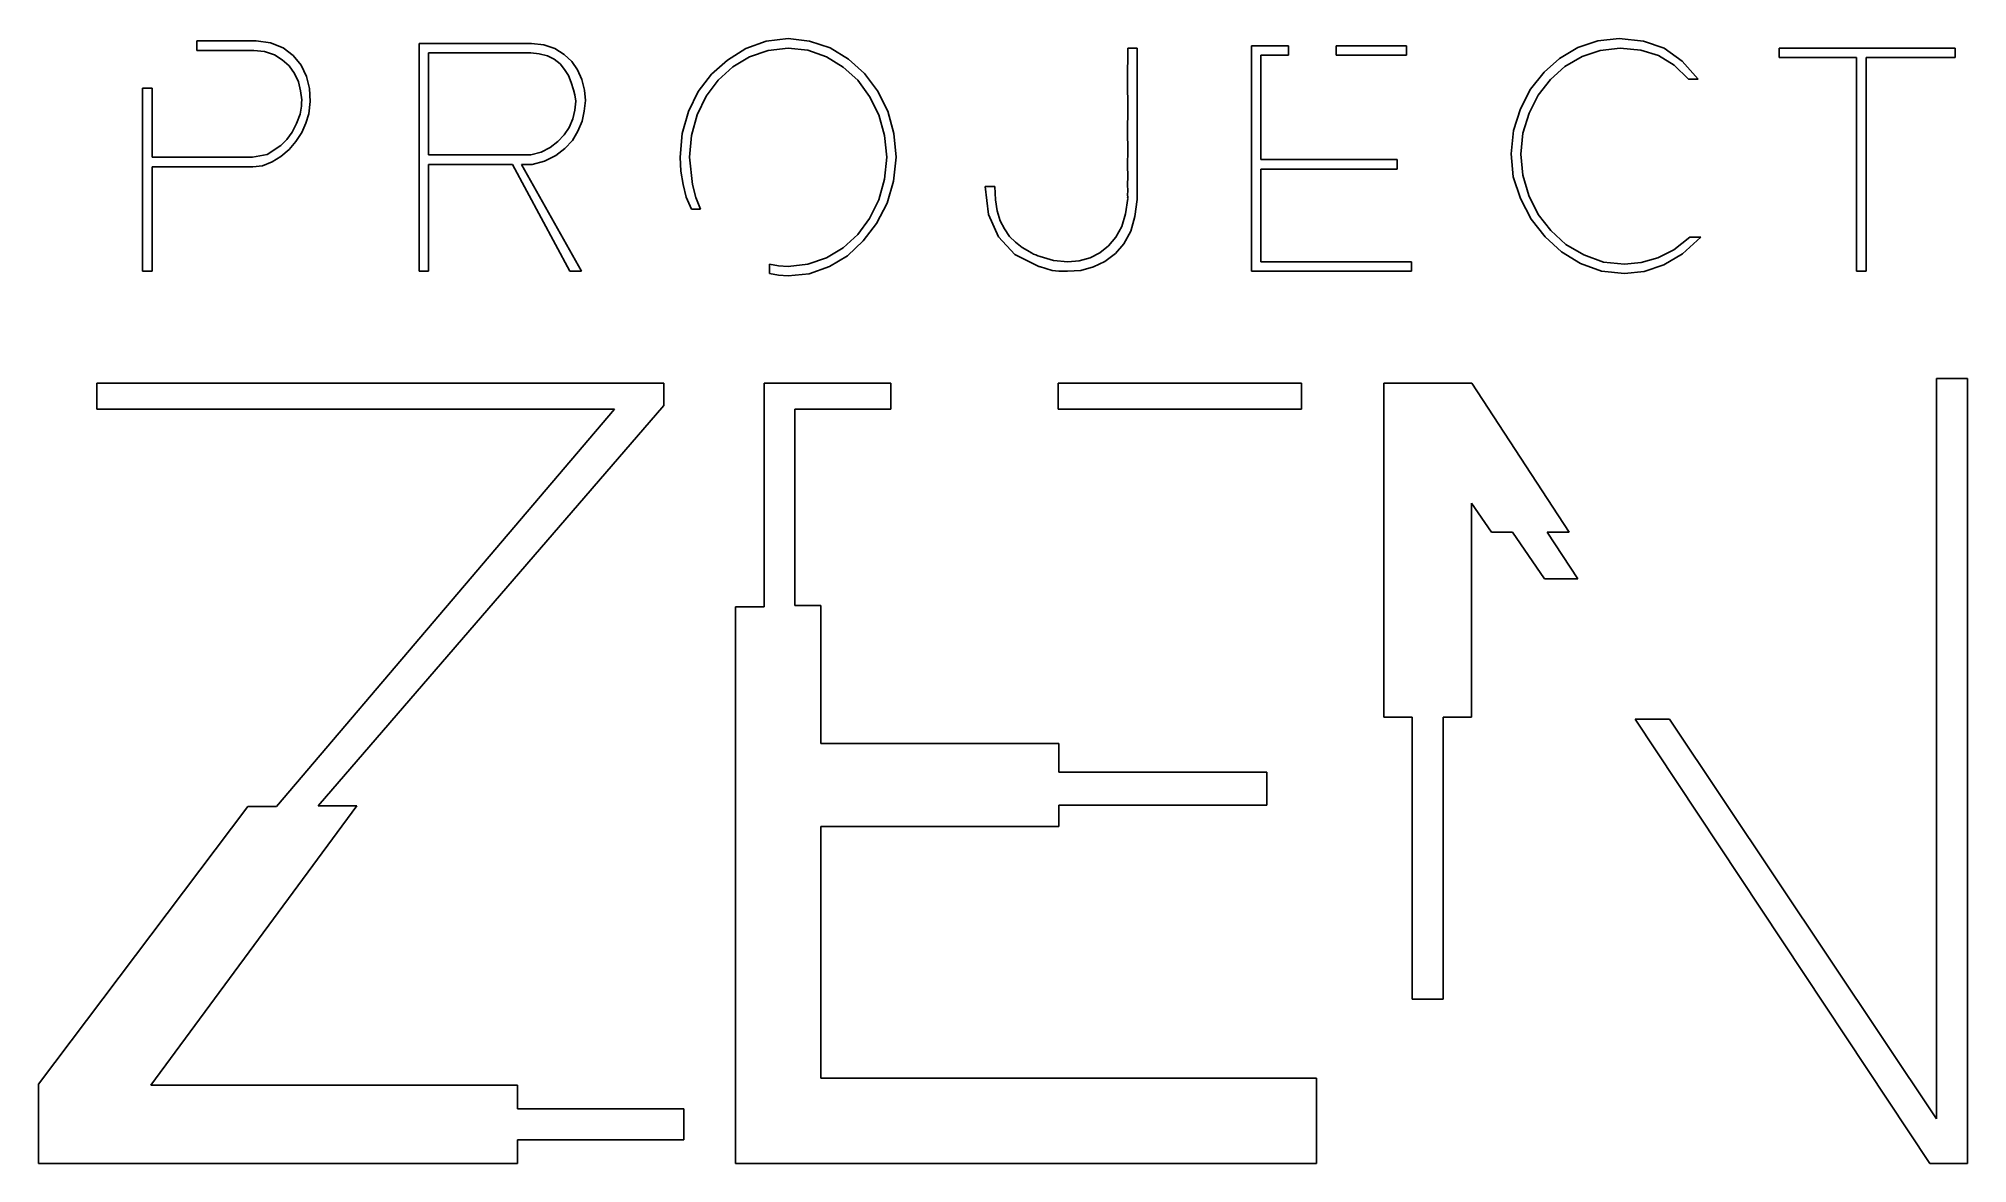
# Model space of a CAD drawing. Extents: x 0 to 286, y 0 to 167.
import ezdxf

# ---------------------------------------------------------------- set-up
doc = ezdxf.new("R2010")
doc.units = 0
doc.layers.get('0').update_dxf_attribs({"linetype": 'CONTINUOUS'})

msp = doc.modelspace()

# ---------------------------------------------------------------- linework, layer by layer
at = {"color": 0}
for p, q in [((23.4997, 165.181), (23.4997, 166.592)), ((23.4997, 166.592), (32.286, 166.592)), ((32.286, 166.592), (34.4096, 166.303)), ((34.4096, 166.303), (36.2768, 165.584)), ((56.4748, 132.423), (56.4748, 166.239)), ((56.4748, 166.239), (73.1435, 166.239)), ((73.1435, 166.239), (74.9928, 166.014)), ((104.977, 165.479), (107.975, 166.548)), ((107.975, 166.548), (111.25, 166.945)), ((111.25, 166.945), (114.434, 166.558)), ((114.434, 166.558), (117.468, 165.551)), ((228.455, 165.6), (231.413, 166.607)), ((231.413, 166.607), (234.574, 166.945)), ((234.574, 166.945), (238.191, 166.546)), ((238.191, 166.546), (241.277, 165.501)), ((31.9553, 165.181), (23.4997, 165.181)), ((33.5442, 165.02), (31.9553, 165.181)), ((34.9815, 164.548), (33.5442, 165.02)), ((36.1654, 163.799), (34.9815, 164.548)), ((37.1972, 162.883), (36.1654, 163.799)), ((36.2768, 165.584), (37.7776, 164.437)), ((37.7776, 164.437), (38.9449, 163.015)), ((73.0331, 164.828), (57.8803, 164.828)), ((57.8803, 164.828), (57.8803, 149.681)), ((74.3066, 164.694), (73.0331, 164.828)), ((75.5138, 164.399), (74.3066, 164.694)), ((74.9928, 166.014), (76.6272, 165.49)), ((76.5157, 163.875), (75.5138, 164.399)), ((77.3934, 163.208), (76.5157, 163.875)), ((76.6272, 165.49), (77.9999, 164.605)), ((78.0644, 162.378), (77.3934, 163.208)), ((77.9999, 164.605), (79.1242, 163.566)), ((79.1242, 163.566), (79.9842, 162.29)), ((99.8732, 161.659), (102.23, 163.752)), ((102.23, 163.752), (104.977, 165.479)), ((105.512, 164.25), (103.01, 162.734)), ((108.259, 165.176), (105.512, 164.25)), ((111.25, 165.534), (108.259, 165.176)), ((114.151, 165.203), (111.25, 165.534)), ((116.928, 164.25), (114.151, 165.203)), ((119.391, 162.723), (116.928, 164.25)), ((117.468, 165.551), (120.198, 163.87)), ((120.198, 163.87), (122.567, 161.775)), ((161.6, 160.623), (161.642, 165.534)), ((161.642, 165.534), (163.054, 165.534)), ((163.054, 165.534), (163.054, 143.061)), ((179.997, 132.423), (179.997, 165.887)), ((179.997, 165.887), (185.514, 165.887)), ((185.514, 164.476), (181.402, 164.476)), ((181.402, 164.476), (181.402, 148.981)), ((185.514, 165.887), (185.514, 164.476)), ((192.597, 165.887), (203.037, 165.887)), ((192.597, 164.476), (192.597, 165.887)), ((203.037, 164.476), (192.597, 164.476)), ((203.037, 165.887), (203.037, 164.476)), ((223.445, 161.951), (225.738, 163.985)), ((225.738, 163.985), (228.455, 165.6)), ((229.073, 164.277), (226.533, 162.793)), ((231.782, 165.183), (229.073, 164.277)), ((234.717, 165.534), (231.782, 165.183)), ((237.798, 165.228), (234.717, 165.534)), ((240.45, 164.443), (237.798, 165.228)), ((242.747, 162.982), (240.45, 164.443)), ((241.277, 165.501), (243.918, 163.604)), ((243.918, 163.604), (246.337, 160.92)), ((258.35, 164.123), (258.35, 165.534)), ((258.35, 165.534), (284.462, 165.534)), ((269.827, 164.123), (258.35, 164.123)), ((269.827, 132.423), (269.827, 164.123)), ((284.462, 164.123), (271.238, 164.123)), ((271.238, 164.123), (271.238, 132.423)), ((284.462, 165.534), (284.462, 164.123)), ((37.9635, 161.751), (37.1972, 162.883)), ((38.5699, 160.54), (37.9635, 161.751)), ((38.8842, 159.21), (38.5699, 160.54)), ((38.9449, 163.015), (39.7344, 161.332)), ((39.7344, 161.332), (40.2237, 159.531)), ((78.6666, 161.466), (78.0644, 162.378)), ((79.0455, 160.435), (78.6666, 161.466)), ((79.3831, 159.355), (79.0455, 160.435)), ((79.9842, 162.29), (80.6291, 160.871)), ((80.6291, 160.871), (80.9957, 159.308)), ((97.9054, 159.093), (99.8732, 161.659)), ((100.866, 160.783), (99.0921, 158.388)), ((103.01, 162.734), (100.866, 160.783)), ((121.58, 160.777), (119.391, 162.723)), ((123.329, 158.363), (121.58, 160.777)), ((122.567, 161.775), (124.496, 159.179)), ((161.642, 156.533), (161.6, 160.623)), ((221.452, 159.432), (223.445, 161.951)), ((224.393, 160.893), (222.57, 158.549)), ((226.533, 162.793), (224.393, 160.893)), ((244.87, 160.92), (242.747, 162.982)), ((246.337, 160.92), (244.87, 160.92)), ((15.4354, 132.423), (15.4354, 159.603)), ((15.4354, 159.603), (16.841, 159.603)), ((16.841, 159.603), (16.841, 149.328)), ((39.044, 157.867), (38.8842, 159.21)), ((38.9985, 157.397), (39.044, 157.867)), ((40.3186, 157.601), (40.0801, 155.794)), ((40.2237, 159.531), (40.3186, 157.601)), ((79.605, 158.593), (79.3831, 159.355)), ((79.5941, 156.315), (79.7359, 157.635)), ((79.7359, 157.635), (79.605, 158.593)), ((81.147, 157.762), (80.9858, 156.187)), ((80.9957, 159.308), (81.147, 157.762)), ((96.4502, 156.119), (97.9054, 159.093)), ((99.0921, 158.388), (97.7512, 155.645)), ((124.722, 155.634), (123.329, 158.363)), ((124.496, 159.179), (126.018, 156.174)), ((219.928, 156.533), (221.452, 159.432)), ((222.57, 158.549), (221.207, 155.899)), ((38.2707, 154.317), (38.807, 155.712)), ((38.807, 155.712), (39.0165, 156.902)), ((39.0165, 156.902), (38.9985, 157.397)), ((40.0801, 155.794), (39.6406, 154.389)), ((78.7467, 153.77), (79.2896, 155.017)), ((79.2896, 155.017), (79.5941, 156.315)), ((80.6732, 154.681), (80.0474, 153.194)), ((80.9858, 156.187), (80.6732, 154.681)), ((95.5202, 152.837), (96.4502, 156.119)), ((97.7512, 155.645), (96.8939, 152.564)), ((125.549, 152.546), (124.722, 155.634)), ((126.018, 156.174), (126.953, 152.845)), ((161.6, 153.099), (161.642, 156.533)), ((218.906, 153.286), (219.928, 156.533)), ((221.207, 155.899), (220.288, 152.921)), ((35.9241, 151.087), (36.8268, 151.974)), ((36.8268, 151.974), (37.6107, 153.06)), ((37.6107, 153.06), (38.2707, 154.317)), ((39.0384, 153.005), (38.1536, 151.666)), ((39.6406, 154.389), (39.0384, 153.005)), ((77.064, 151.655), (78.0108, 152.658)), ((78.0108, 152.658), (78.7467, 153.77)), ((79.218, 151.836), (78.0838, 150.618)), ((80.0474, 153.194), (79.218, 151.836)), ((95.2101, 149.367), (95.5202, 152.837)), ((96.8939, 152.564), (96.6212, 149.367)), ((125.88, 149.35), (125.549, 152.546)), ((126.953, 152.845), (127.285, 149.35)), ((161.642, 150.364), (161.6, 153.099)), ((218.567, 149.863), (218.906, 153.286)), ((220.288, 152.921), (219.978, 149.813)), ((16.841, 149.328), (31.7183, 149.328)), ((31.7183, 149.328), (33.897, 149.753)), ((33.897, 149.753), (35.9241, 151.087)), ((35.9668, 149.454), (34.6728, 148.639)), ((37.1754, 150.486), (35.9668, 149.454)), ((38.1536, 151.666), (37.1754, 150.486)), ((57.8803, 149.681), (73.061, 149.681)), ((73.061, 149.681), (74.5931, 150.089)), ((74.5931, 150.089), (75.9326, 150.8)), ((76.7429, 149.571), (75.1032, 148.741)), ((75.9326, 150.8), (77.064, 151.655)), ((78.0838, 150.618), (76.7429, 149.571)), ((95.3064, 147.259), (95.2101, 149.367)), ((96.6212, 149.367), (97.04, 145.277)), ((125.56, 146.078), (125.88, 149.35)), ((127.285, 149.35), (126.902, 145.77)), ((161.6, 148.132), (161.642, 150.364)), ((181.402, 148.981), (201.621, 148.981)), ((201.621, 148.981), (201.621, 147.57)), ((218.873, 146.448), (218.567, 149.863)), ((219.978, 149.813), (220.277, 146.652)), ((31.7679, 147.923), (16.841, 147.923)), ((16.841, 147.923), (16.841, 132.423)), ((33.2245, 148.059), (31.7679, 147.923)), ((34.6728, 148.639), (33.2245, 148.059)), ((70.327, 148.276), (57.8803, 148.276)), ((57.8803, 148.276), (57.8803, 132.423)), ((78.8321, 132.423), (70.327, 148.276)), ((71.6774, 148.276), (80.5628, 132.423)), ((73.2317, 148.276), (71.6774, 148.276)), ((75.1032, 148.741), (73.2317, 148.276)), ((95.6398, 145.299), (95.3064, 147.259)), ((124.716, 143.022), (125.56, 146.078)), ((161.642, 146.495), (161.6, 148.132)), ((161.6, 145.214), (161.642, 146.495)), ((181.402, 147.57), (181.402, 133.834)), ((201.621, 147.57), (181.402, 147.57)), ((219.956, 143.199), (218.873, 146.448)), ((220.277, 146.652), (221.179, 143.656)), ((96.1319, 143.415), (95.6398, 145.299)), ((96.8858, 141.622), (96.1319, 143.415)), ((97.04, 145.277), (97.5349, 143.371)), ((97.5349, 143.371), (98.2197, 141.622)), ((126.902, 145.77), (125.918, 142.504)), ((141.006, 140.857), (140.492, 145.007)), ((140.492, 145.007), (141.903, 145.007)), ((141.903, 145.007), (141.996, 143.021)), ((161.33, 140.94), (161.642, 143.188)), ((161.642, 144.345), (161.6, 145.214)), ((161.6, 143.74), (161.642, 144.345)), ((161.642, 143.419), (161.6, 143.74)), ((161.6, 143.246), (161.642, 143.419)), ((161.642, 143.188), (161.6, 143.246)), ((221.547, 140.152), (219.956, 143.199)), ((221.179, 143.656), (222.585, 140.851)), ((98.2197, 141.622), (96.8858, 141.622)), ((123.319, 140.243), (124.716, 143.022)), ((125.918, 142.504), (124.353, 139.484)), ((142.471, 137.516), (141.006, 140.857)), ((141.996, 143.021), (142.278, 141.369)), ((142.278, 141.369), (142.732, 139.911)), ((160.76, 139.076), (161.33, 140.94)), ((162.724, 140.525), (162.094, 138.359)), ((163.054, 143.061), (162.724, 140.525)), ((222.585, 140.851), (224.464, 138.447)), ((119.394, 135.895), (121.575, 137.885)), ((121.575, 137.885), (123.319, 140.243)), ((124.353, 139.484), (122.402, 136.904)), ((144.901, 134.882), (142.471, 137.516)), ((142.732, 139.911), (143.348, 138.684)), ((143.348, 138.684), (144.102, 137.593)), ((144.102, 137.593), (145.007, 136.733)), ((158.815, 136.171), (159.865, 137.448)), ((159.865, 137.448), (160.76, 139.076)), ((162.094, 138.359), (161.086, 136.495)), ((223.588, 137.51), (221.547, 140.152)), ((226.022, 135.278), (223.588, 137.51)), ((224.464, 138.447), (226.694, 136.404)), ((242.71, 135.61), (245.058, 137.477)), ((246.712, 137.477), (243.976, 135)), ((245.058, 137.477), (246.712, 137.477)), ((116.923, 134.413), (119.394, 135.895)), ((120.064, 134.723), (117.369, 133.106)), ((122.402, 136.904), (120.064, 134.723)), ((148.573, 133.073), (144.901, 134.882)), ((145.007, 136.733), (145.988, 135.961)), ((145.988, 135.961), (147.124, 135.305)), ((147.124, 135.305), (147.239, 135.228)), ((147.239, 135.228), (147.277, 135.159)), ((147.277, 135.159), (147.361, 135.162)), ((147.361, 135.162), (147.664, 134.954)), ((147.664, 134.954), (148, 134.848)), ((148, 134.848), (148.3, 134.687)), ((148.3, 134.687), (148.639, 134.589)), ((148.639, 134.589), (150.639, 134.017)), ((156.064, 134.424), (157.517, 135.126)), ((157.517, 135.126), (158.815, 136.171)), ((159.824, 135.035), (158.269, 133.86)), ((161.086, 136.495), (159.824, 135.035)), ((228.858, 133.552), (226.022, 135.278)), ((226.694, 136.404), (229.354, 134.826)), ((229.354, 134.826), (232.238, 133.781)), ((240.334, 134.407), (242.71, 135.61)), ((243.976, 135), (241.205, 133.343)), ((16.841, 132.423), (15.4354, 132.423)), ((57.8803, 132.423), (56.4748, 132.423)), ((80.5628, 132.423), (78.8321, 132.423)), ((108.494, 132.07), (108.494, 133.481)), ((108.494, 133.481), (109.81, 133.216)), ((109.821, 131.807), (108.494, 132.07)), ((109.81, 133.216), (111.234, 133.128)), ((111.234, 131.717), (109.821, 131.807)), ((111.234, 133.128), (114.147, 133.449)), ((114.359, 132.023), (111.234, 131.717)), ((114.147, 133.449), (116.923, 134.413)), ((117.369, 133.106), (114.359, 132.023)), ((150.409, 132.527), (148.573, 133.128)), ((148.573, 133.128), (148.573, 133.073)), ((151.398, 132.449), (150.409, 132.527)), ((150.639, 134.017), (152.768, 133.834)), ((152.729, 132.423), (151.398, 132.449)), ((154.667, 132.547), (152.729, 132.423)), ((152.768, 133.834), (154.436, 133.981)), ((154.436, 133.981), (156.064, 134.424)), ((156.571, 133.062), (154.667, 132.547)), ((158.269, 133.86), (156.571, 133.062)), ((203.743, 132.423), (179.997, 132.423)), ((181.402, 133.834), (203.743, 133.834)), ((203.743, 133.834), (203.743, 132.423)), ((231.968, 132.441), (228.858, 133.552)), ((235.373, 132.07), (231.968, 132.441)), ((232.238, 133.781), (235.373, 133.481)), ((235.373, 133.481), (237.839, 133.712)), ((238.311, 132.362), (235.373, 132.07)), ((237.839, 133.712), (240.334, 134.407)), ((241.205, 133.343), (238.311, 132.362)), ((271.238, 132.423), (269.827, 132.423)), ((8.6486, 111.93), (8.6486, 115.805)), ((8.6486, 115.805), (92.8137, 115.805)), ((92.8137, 115.805), (92.8137, 112.503)), ((107.669, 82.5997), (107.669, 115.805)), ((107.669, 115.805), (126.465, 115.805)), ((126.465, 115.805), (126.465, 111.93)), ((151.331, 115.805), (187.452, 115.805)), ((151.331, 111.93), (151.331, 115.805)), ((187.452, 115.805), (187.452, 111.93)), ((199.638, 66.234), (199.638, 115.805)), ((199.638, 115.805), (212.74, 115.805)), ((212.74, 115.805), (227.154, 93.701)), ((281.703, 6.6091), (281.703, 116.505)), ((281.703, 116.505), (286.278, 116.505)), ((286.278, 116.505), (286.278, 0)), ((85.4604, 111.93), (8.6486, 111.93)), ((35.2887, 52.983), (85.4604, 111.93)), ((92.8137, 112.503), (41.5011, 53.0599)), ((126.465, 111.93), (112.244, 111.93)), ((112.244, 111.93), (112.244, 82.8146)), ((187.452, 111.93), (151.331, 111.93)), ((215.628, 93.701), (212.669, 97.995)), ((212.669, 97.995), (212.669, 66.234)), ((218.754, 93.701), (215.628, 93.701)), ((223.527, 86.7668), (218.754, 93.701)), ((227.154, 93.701), (223.88, 93.701)), ((223.88, 93.701), (228.461, 86.7668)), ((228.461, 86.7668), (223.527, 86.7668)), ((103.441, 0), (103.441, 82.5997)), ((103.441, 82.5997), (107.669, 82.5997)), ((112.244, 82.8146), (116.119, 82.8146)), ((116.119, 82.8146), (116.119, 62.3037)), ((203.86, 66.234), (199.638, 66.234)), ((203.86, 24.3803), (203.86, 66.234)), ((212.669, 66.234), (208.441, 66.234)), ((208.441, 66.234), (208.441, 24.3803)), ((280.711, 0), (236.983, 65.9419)), ((236.983, 65.9419), (242.037, 65.9419)), ((242.037, 65.9419), (281.703, 6.6091)), ((116.119, 62.3037), (151.419, 62.3037)), ((151.419, 62.3037), (151.419, 58.076)), ((151.419, 58.076), (182.309, 58.076)), ((182.309, 58.076), (182.309, 53.1481)), ((-0.011, 11.7574), (31.0389, 52.983)), ((47.2172, 53.0599), (16.6577, 11.6141)), ((31.0389, 52.983), (35.2887, 52.983)), ((41.5011, 53.0599), (47.2172, 53.0599)), ((182.309, 53.1481), (151.419, 53.1481)), ((151.419, 53.1481), (151.419, 49.9844)), ((151.419, 49.9844), (116.119, 49.9844)), ((116.119, 49.9844), (116.119, 12.6724)), ((208.441, 24.3803), (203.86, 24.3803)), ((-0.011, 0), (-0.011, 11.7574)), ((16.6577, 11.6141), (71.0791, 11.6141)), ((71.0791, 11.6141), (71.0791, 8.0973)), ((116.119, 12.6724), (189.662, 12.6724)), ((189.662, 12.6724), (189.662, 0)), ((71.0791, 8.0973), (95.7573, 8.0973)), ((95.7573, 8.0973), (95.7573, 3.5223)), ((95.7573, 3.5223), (71.0791, 3.5223)), ((71.0791, 3.5223), (71.0791, 0)), ((71.0791, 0), (-0.011, 0)), ((189.662, 0), (103.441, 0)), ((286.278, 0), (280.711, 0))]:
    msp.add_line(p, q, dxfattribs=at)

doc.saveas('drawing.dxf')
